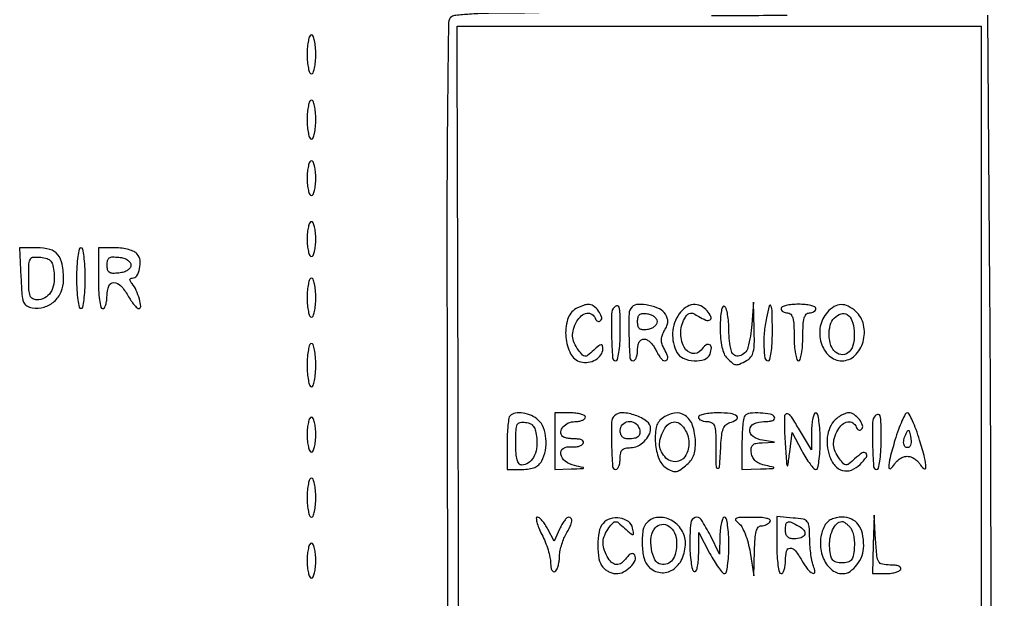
# Model space of a CAD drawing. Header units: millimetres. Extents: x 42961 to 43381, y 28224 to 28521.
# Drawn here: x 43046.49 to 43066.76, y 28338.35 to 28350.33 of the extents above; entities that cross this region are included whole.
import ezdxf

# ---------------------------------------------------------------- set-up
doc = ezdxf.new("R2010")
doc.units = ezdxf.units.MM

msp = doc.modelspace()

# ---------------------------------------------------------------- linework, layer by layer
for points in [[(43069.85, 28358.638), (43063.788, 28358.638), (43057.725, 28358.638), (43057.725, 28354.794, -0.001392), (43057.72, 28352.903, -0.005476), (43057.701, 28351.737, -0.004968), (43057.671, 28350.945, -0.097162), (43057.613, 28350.708, -0.085113), (43057.515, 28350.566, -0.145592), (43057.39, 28350.497, -0.050625), (43057.164, 28350.47, -0.003413), (43056.513, 28350.465, 0.006707), (43056.126, 28350.459, 0.009468), (43055.782, 28350.442, 0.006133), (43055.496, 28350.419, 0.119148), (43055.412, 28350.391, 0.253226), (43055.347, 28350.274, 0.000783), (43055.327, 28348.517, 0.002627), (43055.315, 28345.984, 0.000492), (43055.322, 28341.344), (43055.345, 28332.368)], [(43062.34, 28350.415, -0.001237), (43060.779, 28350.41, -0.001928)], [(43066.552, 28337.403, 0.000673), (43066.551, 28339.77, 0.000667), (43066.542, 28342.348, 0.00081), (43066.527, 28344.762), (43066.482, 28350.42)]]:
    msp.add_lwpolyline(points, format="xyb")
for points in [[(43066.347, 28341.394), (43066.347, 28332.593), (43060.959, 28332.593), (43055.57, 28332.593), (43055.558, 28338.004, 0.000041), (43055.552, 28340.324, 0.000033), (43055.546, 28342.822, 0.000033), (43055.54, 28345.131, 0.000084), (43055.535, 28346.806), (43055.525, 28350.196), (43060.936, 28350.196), (43066.347, 28350.196)], [(43052.426, 28349.612, 0.020945), (43052.433, 28349.457, 0.033738), (43052.453, 28349.327, 0.036969), (43052.481, 28349.232, 0.31052), (43052.516, 28349.208, 0.31052), (43052.551, 28349.232, 0.036969), (43052.58, 28349.327, 0.033738), (43052.6, 28349.457, 0.020945), (43052.606, 28349.612, 0.020945), (43052.6, 28349.767, 0.033738), (43052.58, 28349.898, 0.036969), (43052.551, 28349.992, 0.31052), (43052.516, 28350.016, 0.31052), (43052.481, 28349.992, 0.036969), (43052.453, 28349.898, 0.033738), (43052.433, 28349.767, 0.020945)], [(43052.426, 28348.265, 0.020945), (43052.433, 28348.11, 0.033738), (43052.453, 28347.98, 0.036969), (43052.481, 28347.885, 0.31052), (43052.516, 28347.861, 0.31052), (43052.551, 28347.885, 0.036969), (43052.58, 28347.98, 0.033738), (43052.6, 28348.11, 0.020945), (43052.606, 28348.265, 0.020945), (43052.6, 28348.42, 0.033738), (43052.58, 28348.55, 0.036969), (43052.551, 28348.645, 0.31052), (43052.516, 28348.669, 0.31052), (43052.481, 28348.645, 0.036969), (43052.453, 28348.55, 0.033738), (43052.433, 28348.42, 0.020945)], [(43052.426, 28347.053, 0.023598), (43052.433, 28346.915, 0.037669), (43052.453, 28346.799, 0.04382), (43052.482, 28346.716, 0.295869), (43052.516, 28346.693, 0.295869), (43052.551, 28346.716, 0.04382), (43052.58, 28346.799, 0.037669), (43052.6, 28346.915, 0.023598), (43052.606, 28347.053, 0.023598), (43052.6, 28347.19, 0.037669), (43052.58, 28347.306, 0.04382), (43052.551, 28347.389, 0.295869), (43052.516, 28347.412, 0.295869), (43052.482, 28347.389, 0.04382), (43052.453, 28347.306, 0.037669), (43052.433, 28347.19, 0.023598)], [(43052.426, 28345.795, 0.023598), (43052.433, 28345.657, 0.037669), (43052.453, 28345.541, 0.04382), (43052.482, 28345.458, 0.295869), (43052.516, 28345.436, 0.295869), (43052.551, 28345.458, 0.04382), (43052.58, 28345.541, 0.037669), (43052.6, 28345.657, 0.023598), (43052.606, 28345.795, 0.023598), (43052.6, 28345.933, 0.037669), (43052.58, 28346.049, 0.04382), (43052.551, 28346.132, 0.295869), (43052.516, 28346.154, 0.295869), (43052.482, 28346.132, 0.04382), (43052.453, 28346.049, 0.037669), (43052.433, 28345.933, 0.023598)], [(43046.517, 28345.009, 0.007651), (43046.539, 28344.647, 0.069645), (43046.572, 28344.493, 0.169208), (43046.637, 28344.415, 0.102101), (43046.751, 28344.374, 0.105585), (43046.996, 28344.391, 0.112583), (43047.206, 28344.507, 0.111016), (43047.347, 28344.704, 0.100366), (43047.397, 28344.95, 0.041903), (43047.37, 28345.274, 0.130636), (43047.28, 28345.472, 0.155041), (43047.114, 28345.58, 0.067204), (43046.851, 28345.616), (43046.491, 28345.616)], [(43047.666, 28344.987, 0.01259), (43047.673, 28344.739, 0.022889), (43047.692, 28344.538, 0.020168), (43047.72, 28344.387, 0.350432), (43047.756, 28344.358, 0.350432), (43047.793, 28344.387, 0.020168), (43047.82, 28344.538, 0.022889), (43047.84, 28344.739, 0.01259), (43047.846, 28344.987, 0.01259), (43047.84, 28345.234, 0.022889), (43047.82, 28345.436, 0.020168), (43047.793, 28345.586, 0.350432), (43047.756, 28345.616, 0.350432), (43047.72, 28345.586, 0.020168), (43047.692, 28345.436, 0.022889), (43047.673, 28345.234, 0.01259)], [(43048.116, 28344.987, 0.01259), (43048.122, 28344.739, 0.022889), (43048.141, 28344.538, 0.020168), (43048.169, 28344.387, 0.350432), (43048.205, 28344.358, 0.254951), (43048.24, 28344.377, 0.06271), (43048.269, 28344.437, 0.048861), (43048.289, 28344.524, 0.031626), (43048.295, 28344.628, -0.092357), (43048.332, 28344.825, -0.309636), (43048.435, 28344.895, -0.210462), (43048.577, 28344.833, -0.05632), (43048.726, 28344.628, 0.019123), (43048.79, 28344.525, 0.02626), (43048.856, 28344.438, 0.025086), (43048.915, 28344.374, 0.193333), (43048.952, 28344.359, 0.444165), (43048.991, 28344.401, 0.04306), (43048.963, 28344.555, 0.040863), (43048.899, 28344.734, 0.061538), (43048.812, 28344.875, -0.031743), (43048.777, 28344.925, -0.149042), (43048.768, 28344.959, -0.28435), (43048.782, 28344.979, -0.105052), (43048.817, 28344.987, 0.254619), (43048.91, 28345.038, 0.092543), (43048.969, 28345.182, 0.081928), (43048.977, 28345.355, 0.143506), (43048.92, 28345.485, 0.111005), (43048.854, 28345.536, 0.039419), (43048.742, 28345.578, 0.036352), (43048.606, 28345.606, 0.033244), (43048.464, 28345.616), (43048.116, 28345.616)], [(43047.201, 28345.093, -0.060849), (43047.195, 28344.865, -0.105362), (43047.129, 28344.689, -0.129935), (43047.009, 28344.578, -0.122267), (43046.847, 28344.538, -0.128899), (43046.761, 28344.56, -0.177616), (43046.709, 28344.621, -0.077133), (43046.684, 28344.743, -0.011744), (43046.679, 28344.993, -0.00852), (43046.684, 28345.284, -0.123298), (43046.712, 28345.383, -0.250661), (43046.777, 28345.423, -0.044569), (43046.926, 28345.419, -0.048112), (43047.056, 28345.391, -0.141546), (43047.132, 28345.341, -0.121159), (43047.176, 28345.252, -0.030887)], [(43048.789, 28345.256, -0.154584), (43048.771, 28345.2, -0.093669), (43048.721, 28345.151, -0.072136), (43048.642, 28345.114, -0.045313), (43048.542, 28345.093, -0.030541), (43048.413, 28345.086, -0.145046), (43048.343, 28345.108, -0.189807), (43048.307, 28345.16, -0.05926), (43048.295, 28345.256, -0.05926), (43048.307, 28345.353, -0.189807), (43048.343, 28345.405, -0.145046), (43048.413, 28345.426, -0.030541), (43048.542, 28345.419, -0.045313), (43048.642, 28345.399, -0.072136), (43048.721, 28345.362, -0.093669), (43048.771, 28345.313, -0.154584)], [(43052.426, 28344.583, 0.020945), (43052.433, 28344.428, 0.033738), (43052.453, 28344.297, 0.036969), (43052.481, 28344.203, 0.31052), (43052.516, 28344.179, 0.31052), (43052.551, 28344.203, 0.036969), (43052.58, 28344.297, 0.033738), (43052.6, 28344.428, 0.020945), (43052.606, 28344.583, 0.020945), (43052.6, 28344.738, 0.033738), (43052.58, 28344.868, 0.036969), (43052.551, 28344.963, 0.31052), (43052.516, 28344.987, 0.31052), (43052.481, 28344.963, 0.036969), (43052.453, 28344.868, 0.033738), (43052.433, 28344.738, 0.020945)], [(43060.959, 28343.966, 0.019038), (43060.967, 28343.741, 0.03574), (43060.994, 28343.561, 0.045307), (43061.038, 28343.424, 0.096612), (43061.1, 28343.332, 0.02205), (43061.211, 28343.23, 0.145631), (43061.28, 28343.2, 0.135273), (43061.356, 28343.211, 0.018083), (43061.503, 28343.284, 0.105018), (43061.592, 28343.358, 0.106426), (43061.642, 28343.462, 0.05594), (43061.663, 28343.629, 0.010746), (43061.66, 28343.935), (43061.644, 28344.493), (43061.611, 28344.029, -0.048722), (43061.531, 28343.554, -0.270846), (43061.354, 28343.38, -0.416651), (43061.19, 28343.479, -0.059908), (43061.138, 28343.909, 0.019058), (43061.132, 28344.081, 0.025914), (43061.112, 28344.235, 0.024736), (43061.083, 28344.357, 0.186738), (43061.048, 28344.403, 0.437088), (43061.011, 28344.393, 0.068499), (43060.983, 28344.312, 0.037016), (43060.964, 28344.169, 0.013637)], [(43057.982, 28344.357, 0.190659), (43057.807, 28344.133, 0.094374), (43057.77, 28343.768, 0.09712), (43057.87, 28343.424, 0.213144), (43058.079, 28343.256, 0.102314), (43058.235, 28343.248, 0.095282), (43058.386, 28343.301, 0.105297), (43058.495, 28343.401, 0.156028), (43058.534, 28343.523, 0.053872), (43058.526, 28343.594, 0.391229), (43058.5, 28343.612, 0.140658), (43058.454, 28343.591, 0.010107), (43058.346, 28343.498, -0.014115), (43058.223, 28343.393, -0.174086), (43058.166, 28343.373, -0.213059), (43058.115, 28343.396, -0.022358), (43058.032, 28343.501, -0.051813), (43057.945, 28343.65, -0.09219), (43057.911, 28343.787, -0.089926), (43057.929, 28343.93, -0.047346), (43057.998, 28344.095, -0.092851), (43058.09, 28344.209, -0.138175), (43058.205, 28344.262, -0.180718), (43058.31, 28344.241, -0.169715), (43058.379, 28344.156, 0.076562), (43058.4, 28344.118, 0.130241), (43058.428, 28344.096, 0.15914), (43058.459, 28344.093, 0.131406), (43058.489, 28344.109, 0.296005), (43058.509, 28344.189, 0.081485), (43058.445, 28344.308, 0.072724), (43058.338, 28344.412, 0.164453), (43058.231, 28344.445, 0.056946), (43058.182, 28344.438, 0.022086), (43058.116, 28344.418, 0.021524), (43058.046, 28344.39, 0.02492)], [(43058.773, 28344.388, 0.193173), (43058.714, 28344.249, 0.012283), (43058.715, 28343.798, 0.009829), (43058.736, 28343.343, 0.394915), (43058.803, 28343.28, 0.345347), (43058.839, 28343.309, 0.022017), (43058.867, 28343.449, 0.024301), (43058.887, 28343.636, 0.013867), (43058.893, 28343.864, 0.003511), (43058.89, 28344.253, 0.052715), (43058.874, 28344.388, 0.372822), (43058.835, 28344.417, 0.177851)], [(43059.137, 28344.392, 0.191557), (43059.075, 28344.25, 0.012859), (43059.074, 28343.799, 0.010308), (43059.094, 28343.344, 0.395497), (43059.162, 28343.28, 0.226478), (43059.197, 28343.297, 0.074992), (43059.226, 28343.346, 0.057076), (43059.246, 28343.419, 0.038131), (43059.252, 28343.505, -0.046972), (43059.261, 28343.599, -0.08998), (43059.288, 28343.67, -0.120808), (43059.332, 28343.714, -0.13664), (43059.389, 28343.729, -0.1326), (43059.449, 28343.713, -0.056806), (43059.515, 28343.664, -0.050694), (43059.578, 28343.591, -0.046624), (43059.628, 28343.505, 0.025934), (43059.672, 28343.419, 0.034577), (43059.722, 28343.346, 0.037004), (43059.77, 28343.295, 0.190598), (43059.805, 28343.28, 0.161505), (43059.857, 28343.298, 0.252814), (43059.876, 28343.339, 0.092221), (43059.857, 28343.417, 0.015841), (43059.789, 28343.554, -0.056962), (43059.753, 28343.643, -0.081518), (43059.745, 28343.728, -0.077611), (43059.764, 28343.814, -0.04675), (43059.811, 28343.907, 0.042626), (43059.859, 28344.002, 0.085781), (43059.877, 28344.084, 0.093378), (43059.866, 28344.162, 0.058198), (43059.826, 28344.246, 0.148389), (43059.706, 28344.351, 0.05337), (43059.487, 28344.423, 0.053353), (43059.264, 28344.446, 0.19778)], [(43060.11, 28344.248, 0.070707), (43060.017, 28344.064, 0.067539), (43059.976, 28343.858, 0.067473), (43059.992, 28343.649, 0.07032), (43060.064, 28343.454, 0.169571), (43060.197, 28343.331, 0.089291), (43060.419, 28343.279, 0.095124), (43060.634, 28343.309, 0.222654), (43060.748, 28343.419, 0.073683), (43060.777, 28343.548, 0.315315), (43060.738, 28343.612, 0.280652), (43060.659, 28343.602, 0.066645), (43060.563, 28343.502, -0.292929), (43060.381, 28343.431, -0.23501), (43060.212, 28343.563, -0.121234), (43060.146, 28343.88, -0.133555), (43060.239, 28344.179, -0.058507), (43060.292, 28344.244, -0.179882), (43060.344, 28344.267, -0.129294), (43060.409, 28344.254, -0.024814), (43060.515, 28344.195, 0.042886), (43060.664, 28344.12, 0.247122), (43060.749, 28344.128, 0.373789), (43060.767, 28344.193, 0.061871), (43060.691, 28344.311, 0.111639), (43060.556, 28344.414, 0.136077), (43060.4, 28344.44, 0.125831), (43060.244, 28344.382, 0.088092)], [(43061.913, 28344.167, 0.026514), (43061.868, 28343.858, 0.032342), (43061.86, 28343.565, 0.031021), (43061.883, 28343.334, 0.367523), (43061.946, 28343.28, 0.345347), (43061.982, 28343.309, 0.022017), (43062.01, 28343.449, 0.024301), (43062.03, 28343.636, 0.013867), (43062.036, 28343.864, 0.004456), (43062.032, 28344.292, 0.092526), (43062.007, 28344.417, 0.718905), (43061.971, 28344.415, 0.01603)], [(43062.216, 28344.358, 0.148195), (43062.226, 28344.324, 0.098894), (43062.255, 28344.295, 0.082425), (43062.299, 28344.275, 0.064853), (43062.351, 28344.268, -0.211442), (43062.415, 28344.24, -0.118311), (43062.457, 28344.164, -0.054498), (43062.479, 28344.021, -0.01212), (43062.485, 28343.774, 0.017105), (43062.492, 28343.585, 0.027868), (43062.512, 28343.426, 0.026982), (43062.54, 28343.307, 0.332234), (43062.575, 28343.28, 0.332234), (43062.61, 28343.307, 0.026982), (43062.639, 28343.426, 0.027868), (43062.658, 28343.585, 0.017105), (43062.665, 28343.774, -0.01212), (43062.671, 28344.021, -0.054498), (43062.694, 28344.164, -0.118311), (43062.735, 28344.24, -0.211442), (43062.8, 28344.268, 0.064853), (43062.851, 28344.275, 0.082425), (43062.895, 28344.295, 0.098894), (43062.924, 28344.324, 0.148195), (43062.934, 28344.358, 0.295869), (43062.912, 28344.393, 0.04382), (43062.829, 28344.422, 0.037669), (43062.713, 28344.441, 0.023598), (43062.575, 28344.448, 0.023598), (43062.437, 28344.441, 0.037669), (43062.321, 28344.422, 0.04382), (43062.238, 28344.393, 0.295869)], [(43063.173, 28344.284, 0.136392), (43063.026, 28343.99, 0.121664), (43063.043, 28343.649, 0.13633), (43063.211, 28343.382, 0.186592), (43063.473, 28343.28, 0.194616), (43063.74, 28343.388, 0.133121), (43063.909, 28343.672, 0.122537), (43063.919, 28344.022, 0.156276), (43063.758, 28344.299, 0.065838), (43063.602, 28344.407, 0.125464), (43063.455, 28344.44, 0.129862), (43063.312, 28344.399, 0.073135)], [(43059.656, 28344.089, -0.139711), (43059.641, 28344.035, -0.08408), (43059.597, 28343.985, -0.072525), (43059.531, 28343.946, -0.062417), (43059.454, 28343.925, -0.046777), (43059.355, 28343.921, -0.159873), (43059.295, 28343.943, -0.16992), (43059.262, 28343.996, -0.054436), (43059.252, 28344.089, -0.054436), (43059.262, 28344.182, -0.16992), (43059.295, 28344.234, -0.159873), (43059.355, 28344.257, -0.046777), (43059.454, 28344.252, -0.062417), (43059.531, 28344.231, -0.072525), (43059.597, 28344.192, -0.08408), (43059.641, 28344.142, -0.139711)], [(43063.725, 28343.901, -0.06689), (43063.712, 28343.646, -0.134905), (43063.625, 28343.467, -0.215811), (43063.49, 28343.406, -0.175157), (43063.339, 28343.46, -0.140903), (43063.245, 28343.597, -0.071012), (43063.208, 28343.805, -0.070692), (43063.231, 28344.016, -0.135235), (43063.314, 28344.163, -0.117125), (43063.454, 28344.25, -0.225703), (43063.583, 28344.234, -0.166296), (43063.679, 28344.112, -0.064818)], [(43052.426, 28343.191, 0.01883), (43052.433, 28343.018, 0.03053), (43052.453, 28342.873, 0.031449), (43052.481, 28342.767, 0.322437), (43052.516, 28342.742, 0.322437), (43052.551, 28342.767, 0.031449), (43052.58, 28342.873, 0.03053), (43052.6, 28343.018, 0.01883), (43052.606, 28343.191, 0.01883), (43052.6, 28343.363, 0.03053), (43052.58, 28343.508, 0.031449), (43052.551, 28343.614, 0.322437), (43052.516, 28343.64, 0.322437), (43052.481, 28343.614, 0.031449), (43052.453, 28343.508, 0.03053), (43052.433, 28343.363, 0.01883)], [(43052.426, 28341.754, 0.023598), (43052.433, 28341.616, 0.037669), (43052.453, 28341.5, 0.04382), (43052.482, 28341.417, 0.295869), (43052.516, 28341.394, 0.295869), (43052.551, 28341.417, 0.04382), (43052.58, 28341.5, 0.037669), (43052.6, 28341.616, 0.023598), (43052.606, 28341.754, 0.023598), (43052.6, 28341.891, 0.037669), (43052.58, 28342.007, 0.04382), (43052.551, 28342.09, 0.295869), (43052.516, 28342.113, 0.295869), (43052.482, 28342.09, 0.04382), (43052.453, 28342.007, 0.037669), (43052.433, 28341.891, 0.023598)], [(43056.618, 28342.143, 0.161051), (43056.594, 28342.096, 0.011119), (43056.575, 28341.947, 0.014928), (43056.562, 28341.764, 0.010625), (43056.558, 28341.559), (43056.558, 28341.035), (43056.869, 28341.035, 0.034784), (43057.015, 28341.045, 0.066819), (43057.128, 28341.077, 0.082407), (43057.212, 28341.131, 0.086353), (43057.273, 28341.209, 0.079099), (43057.348, 28341.426, 0.065038), (43057.36, 28341.671, 0.068696), (43057.309, 28341.897, 0.119756), (43057.202, 28342.054, 0.08017), (43057.061, 28342.146, 0.066291), (43056.888, 28342.196, 0.072499), (43056.726, 28342.197, 0.163098)], [(43057.546, 28341.619), (43057.546, 28341.035), (43057.883, 28341.046, 0.000977), (43058.115, 28341.054, 0.191401), (43058.136, 28341.063, 0.58989), (43058.133, 28341.074, 0.001805), (43057.95, 28341.114, -0.110977), (43057.758, 28341.202, -0.183642), (43057.666, 28341.352, -0.310337), (43057.717, 28341.469, -0.175686), (43057.875, 28341.502, 0.047794), (43057.953, 28341.499, 0.051751), (43058.029, 28341.511, 0.058014), (43058.091, 28341.536, 0.131885), (43058.127, 28341.57, 0.207635), (43058.132, 28341.607, 0.193519), (43058.109, 28341.638, 0.098389), (43058.053, 28341.658, 0.037154), (43057.97, 28341.664, -0.022874), (43057.884, 28341.668, -0.026464), (43057.803, 28341.68, -0.026941), (43057.736, 28341.697, -0.120668), (43057.702, 28341.718, -0.22194), (43057.668, 28341.809, -0.154406), (43057.711, 28341.912, -0.11472), (43057.821, 28341.994, -0.1036), (43057.959, 28342.023, 0.039889), (43058.042, 28342.03, 0.059158), (43058.111, 28342.049, 0.077805), (43058.159, 28342.079, 0.219522), (43058.174, 28342.113, 0.277684), (43058.154, 28342.148, 0.052312), (43058.082, 28342.176, 0.042582), (43057.98, 28342.196, 0.027026), (43057.86, 28342.203), (43057.546, 28342.203)], [(43058.773, 28342.143, 0.193173), (43058.714, 28342.004, 0.012283), (43058.715, 28341.553, 0.009829), (43058.736, 28341.098, 0.394915), (43058.803, 28341.035, 0.226478), (43058.837, 28341.052, 0.074992), (43058.867, 28341.101, 0.057076), (43058.886, 28341.174, 0.038131), (43058.893, 28341.26, -0.045424), (43058.903, 28341.373, -0.150302), (43058.937, 28341.439, -0.152288), (43059.002, 28341.474, -0.047029), (43059.114, 28341.484, 0.117459), (43059.252, 28341.517, 0.074723), (43059.388, 28341.613, 0.075502), (43059.487, 28341.743, 0.126501), (43059.522, 28341.876, 0.240388), (43059.444, 28342.027, 0.071303), (43059.208, 28342.152, 0.070156), (43058.941, 28342.206, 0.215143)], [(43059.757, 28342.087, 0.188112), (43059.636, 28341.898, 0.070587), (43059.619, 28341.577, 0.069335), (43059.692, 28341.257, 0.157276), (43059.845, 28341.065, 0.039492), (43059.957, 28341.004, 0.135683), (43060.038, 28340.991, 0.116673), (43060.122, 28341.021, 0.025615), (43060.245, 28341.111, 0.052324), (43060.344, 28341.21, 0.074516), (43060.407, 28341.317, 0.067664), (43060.44, 28341.445, 0.035418), (43060.447, 28341.61, 0.073207), (43060.388, 28341.945, 0.162625), (43060.234, 28342.15, 0.199314), (43060.013, 28342.197, 0.112907)], [(43060.509, 28342.113, 0.191087), (43060.523, 28342.079, 0.088204), (43060.562, 28342.049, 0.068025), (43060.62, 28342.03, 0.048028), (43060.689, 28342.023, -0.121127), (43060.784, 28342, -0.189559), (43060.838, 28341.937, -0.075661), (43060.863, 28341.806, -0.009307), (43060.869, 28341.514, 0.003601), (43060.872, 28341.091, 0.432423), (43060.908, 28341.058, 0.373206), (43060.946, 28341.097, 0.003529), (43060.971, 28341.522, -0.017129), (43060.99, 28341.74, -0.061957), (43061.023, 28341.875, -0.106447), (43061.077, 28341.957, -0.131523), (43061.156, 28342.002, 0.081763), (43061.297, 28342.065, 0.503615), (43061.301, 28342.132, 0.145727), (43061.171, 28342.188, 0.028636), (43060.914, 28342.203, 0.020945), (43060.759, 28342.196, 0.033738), (43060.628, 28342.176, 0.036969), (43060.533, 28342.148, 0.31052)], [(43061.467, 28342.143, 0.161051), (43061.444, 28342.096, 0.011119), (43061.425, 28341.947, 0.014928), (43061.412, 28341.764, 0.010625), (43061.408, 28341.559), (43061.408, 28341.035), (43061.789, 28341.046, 0.001669), (43062.028, 28341.053, 0.128115), (43062.065, 28341.064, 0.672973), (43062.062, 28341.078, 0.004599), (43061.902, 28341.114, -0.042926), (43061.777, 28341.151, -0.083626), (43061.689, 28341.205, -0.098624), (43061.633, 28341.278, -0.080471), (43061.603, 28341.373, -0.054717), (43061.6, 28341.477, -0.184555), (43061.629, 28341.538, -0.147384), (43061.696, 28341.572, -0.031312), (43061.828, 28341.587), (43062.081, 28341.601), (43061.834, 28341.638, -0.110946), (43061.636, 28341.715, -0.268831), (43061.57, 28341.852, -0.270064), (43061.655, 28341.976, -0.111381), (43061.862, 28342.023, 0.027979), (43061.968, 28342.029, 0.069343), (43062.044, 28342.048, 0.145541), (43062.08, 28342.078, 0.297719), (43062.081, 28342.113, 0.207905), (43061.992, 28342.175, 0.037153), (43061.786, 28342.2, 0.038073), (43061.576, 28342.195, 0.172151)], [(43062.298, 28342.166, 0.196032), (43062.284, 28342.133, 0.00502), (43062.284, 28341.972, 0.009952), (43062.289, 28341.78, 0.006541), (43062.301, 28341.559, 0.000657), (43062.331, 28341.156, 0.108395), (43062.343, 28341.114, 0.72286), (43062.357, 28341.116, 0.001838), (43062.393, 28341.394), (43062.443, 28341.799), (43062.646, 28341.417, 0.016787), (43062.73, 28341.271, 0.023919), (43062.815, 28341.147, 0.021464), (43062.891, 28341.055, 0.211731), (43062.936, 28341.035, 0.348832), (43062.971, 28341.063, 0.01967), (43062.998, 28341.207, 0.023253), (43063.018, 28341.395, 0.01415), (43063.024, 28341.619, 0.013867), (43063.018, 28341.847, 0.024301), (43062.998, 28342.034, 0.022017), (43062.97, 28342.174, 0.345347), (43062.934, 28342.203, 0.303081), (43062.9, 28342.179, 0.04014), (43062.871, 28342.091, 0.03557), (43062.851, 28341.967, 0.022191), (43062.844, 28341.821), (43062.843, 28341.439), (43062.614, 28341.821, 0.003366), (43062.458, 28342.078, 0.047184), (43062.393, 28342.164, 0.205766), (43062.346, 28342.185, 0.202343)], [(43063.367, 28342.09, 0.10111), (43063.248, 28341.948, 0.075871), (43063.179, 28341.754, 0.06947), (43063.168, 28341.533, 0.062174), (43063.216, 28341.307, 0.091948), (43063.328, 28341.112, 0.153089), (43063.486, 28341.012, 0.160246), (43063.668, 28341.022, 0.103059), (43063.847, 28341.139, 0.037354), (43063.977, 28341.29, 0.368338), (43063.971, 28341.367, 0.360099), (43063.893, 28341.376, 0.037059), (43063.735, 28341.253, -0.013971), (43063.612, 28341.148, -0.173822), (43063.555, 28341.128, -0.213523), (43063.504, 28341.151, -0.022315), (43063.42, 28341.256, -0.051813), (43063.333, 28341.404, -0.09219), (43063.3, 28341.542, -0.089926), (43063.317, 28341.684, -0.047346), (43063.387, 28341.849, -0.092851), (43063.478, 28341.964, -0.138175), (43063.594, 28342.017, -0.180718), (43063.699, 28341.996, -0.169715), (43063.768, 28341.911, 0.076562), (43063.788, 28341.873, 0.130241), (43063.817, 28341.851, 0.15914), (43063.848, 28341.848, 0.131406), (43063.878, 28341.864, 0.296161), (43063.898, 28341.944, 0.082822), (43063.833, 28342.063, 0.073134), (43063.724, 28342.168, 0.155612), (43063.614, 28342.203, 0.076319), (43063.563, 28342.195, 0.030498), (43063.498, 28342.17, 0.029306), (43063.429, 28342.133, 0.032663)], [(43064.162, 28342.143, 0.193173), (43064.103, 28342.004, 0.012283), (43064.104, 28341.553, 0.009829), (43064.125, 28341.098, 0.394915), (43064.192, 28341.035, 0.345347), (43064.228, 28341.063, 0.022017), (43064.256, 28341.204, 0.024301), (43064.275, 28341.391, 0.013867), (43064.282, 28341.619, 0.003511), (43064.279, 28342.008, 0.052715), (43064.263, 28342.142, 0.372822), (43064.223, 28342.171, 0.177851)], [(43064.568, 28341.641, 0.010618), (43064.466, 28341.275, 0.059453), (43064.44, 28341.074, 0.631424), (43064.481, 28341.053, 0.097998), (43064.562, 28341.148, -0.07353), (43064.608, 28341.208, -0.055652), (43064.674, 28341.259, -0.056229), (43064.749, 28341.293, -0.080157), (43064.82, 28341.305, -0.080157), (43064.892, 28341.293, -0.056229), (43064.967, 28341.259, -0.055652), (43065.033, 28341.208, -0.07353), (43065.079, 28341.148, 0.101135), (43065.162, 28341.051, 0.623934), (43065.206, 28341.073, 0.062174), (43065.18, 28341.279, 0.012035), (43065.077, 28341.641, 0.012692), (43065.005, 28341.856, 0.019652), (43064.93, 28342.038, 0.01471), (43064.861, 28342.178, 0.277559), (43064.82, 28342.203, 0.27923), (43064.78, 28342.178, 0.014844), (43064.712, 28342.038, 0.019767), (43064.639, 28341.856, 0.012751)], [(43057.17, 28341.68, -0.060433), (43057.165, 28341.463, -0.090733), (43057.104, 28341.284, -0.115335), (43056.998, 28341.168, -0.152108), (43056.861, 28341.125, -0.231728), (43056.805, 28341.153, -0.098981), (43056.766, 28341.23, -0.051656), (43056.744, 28341.366, -0.014723), (43056.737, 28341.58, -0.009195), (43056.742, 28341.855, -0.101748), (43056.768, 28341.961, -0.24511), (43056.827, 28342.005, -0.077157), (43056.939, 28342.007, -0.075557), (43057.039, 28341.977, -0.128946), (43057.105, 28341.921, -0.098233), (43057.146, 28341.829, -0.031946)], [(43059.281, 28341.897, -0.089922), (43059.301, 28341.795, -0.195448), (43059.272, 28341.721, -0.152441), (43059.192, 28341.677, -0.050372), (43059.058, 28341.664, -0.086866), (43058.988, 28341.676, -0.121151), (43058.936, 28341.711, -0.114358), (43058.904, 28341.768, -0.071747), (43058.893, 28341.843, -0.19131), (43058.94, 28341.962, -0.170968), (43059.058, 28342.023, -0.16252), (43059.194, 28341.998, -0.176115)], [(43060.245, 28341.835, -0.127036), (43060.313, 28341.554, -0.153421), (43060.228, 28341.297, -0.224276), (43060.041, 28341.194, -0.215945), (43059.839, 28341.27, -0.075043), (43059.746, 28341.395, -0.102711), (43059.708, 28341.529, -0.092054), (43059.724, 28341.678, -0.050191), (43059.794, 28341.849, -0.097328), (43059.896, 28341.974, -0.18274), (43060.018, 28342.016, -0.17513), (43060.14, 28341.967, -0.088793)], [(43064.873, 28341.507, -0.220948), (43064.811, 28341.484, -0.276564), (43064.763, 28341.52, -0.130073), (43064.748, 28341.615, -0.074943), (43064.778, 28341.727, -0.006675), (43064.825, 28341.83, -0.299388), (43064.844, 28341.842, -0.331063), (43064.861, 28341.829, -0.007526), (43064.887, 28341.724, -0.03472), (43064.898, 28341.657, -0.039523), (43064.899, 28341.593, -0.043304), (43064.891, 28341.539, -0.13795)], [(43052.426, 28340.451, 0.020945), (43052.433, 28340.296, 0.033738), (43052.453, 28340.166, 0.036969), (43052.481, 28340.071, 0.31052), (43052.516, 28340.047, 0.31052), (43052.551, 28340.071, 0.036969), (43052.58, 28340.166, 0.033738), (43052.6, 28340.296, 0.020945), (43052.606, 28340.451, 0.020945), (43052.6, 28340.606, 0.033738), (43052.58, 28340.737, 0.036969), (43052.551, 28340.832, 0.31052), (43052.516, 28340.856, 0.31052), (43052.481, 28340.832, 0.036969), (43052.453, 28340.737, 0.033738), (43052.433, 28340.606, 0.020945)], [(43057.274, 28339.692, -0.023159), (43057.344, 28339.538, -0.020084), (43057.403, 28339.372, -0.020567), (43057.443, 28339.217, -0.054189), (43057.456, 28339.102, 0.034898), (43057.462, 28339.015, 0.082179), (43057.482, 28338.952, 0.16368), (43057.511, 28338.923, 0.257444), (43057.546, 28338.925, 0.1372), (43057.581, 28338.962, 0.042167), (43057.61, 28339.035, 0.038634), (43057.631, 28339.125, 0.033922), (43057.639, 28339.222, -0.041359), (43057.649, 28339.331, -0.024125), (43057.679, 28339.458, -0.024003), (43057.721, 28339.584, -0.0371), (43057.77, 28339.688, 0.015436), (43057.861, 28339.86, 0.073613), (43057.895, 28339.965, 0.210172), (43057.881, 28340.022, 0.230408), (43057.83, 28340.047, 0.199182), (43057.793, 28340.032, 0.033468), (43057.743, 28339.975, 0.032168), (43057.69, 28339.895, 0.023601), (43057.642, 28339.8), (43057.529, 28339.554), (43057.4, 28339.8, 0.026244), (43057.344, 28339.895, 0.034032), (43057.282, 28339.975, 0.036243), (43057.224, 28340.032, 0.177385), (43057.182, 28340.047, 0.43172), (43057.16, 28340.024, 0.048917), (43057.172, 28339.943, 0.035508), (43057.211, 28339.828, 0.018717)], [(43058.539, 28339.919, 0.126861), (43058.456, 28339.743, 0.045988), (43058.429, 28339.465, 0.045966), (43058.454, 28339.187, 0.128993), (43058.536, 28339.012, 0.062282), (43058.59, 28338.961, 0.044178), (43058.661, 28338.919, 0.04457), (43058.738, 28338.889, 0.068735), (43058.808, 28338.88, 0.118046), (43058.96, 28338.916, 0.076848), (43059.108, 28339.022, 0.088334), (43059.2, 28339.153, 0.254051), (43059.194, 28339.26, 0.138227), (43059.161, 28339.29, 0.194637), (43059.122, 28339.293, 0.119431), (43059.077, 28339.266, 0.040726), (43059.026, 28339.208, -0.07156), (43058.92, 28339.099, -0.181221), (43058.815, 28339.067, -0.183), (43058.717, 28339.112, -0.073125), (43058.627, 28339.233, -0.047346), (43058.557, 28339.398, -0.089926), (43058.54, 28339.541, -0.09219), (43058.573, 28339.678, -0.051813), (43058.66, 28339.827, -0.023412), (43058.745, 28339.931, -0.218918), (43058.796, 28339.954, -0.167947), (43058.855, 28339.933, -0.012793), (43058.985, 28339.821, 0.003468), (43059.122, 28339.7, 0.183623), (43059.154, 28339.688, 0.454157), (43059.169, 28339.705, 0.010892), (43059.15, 28339.823, 0.193999), (43059.065, 28339.956, 0.115957), (43058.889, 28340.028, 0.10784), (43058.688, 28340.016, 0.15259)], [(43059.45, 28339.939, 0.157693), (43059.364, 28339.771, 0.049058), (43059.346, 28339.484, 0.049206), (43059.385, 28339.196, 0.138994), (43059.483, 28339.021, 0.165119), (43059.724, 28338.902, 0.179044), (43059.978, 28338.96, 0.145048), (43060.171, 28339.187, 0.104576), (43060.24, 28339.514, 0.1429), (43060.161, 28339.785, 0.1281), (43059.946, 28339.984, 0.140663), (43059.678, 28340.043, 0.181925)], [(43060.33, 28339.514, 0.015685), (43060.336, 28339.305, 0.022144), (43060.356, 28339.121, 0.019282), (43060.384, 28338.974, 0.199798), (43060.42, 28338.925, 0.407751), (43060.457, 28338.933, 0.082934), (43060.486, 28339.001, 0.042645), (43060.506, 28339.125, 0.016139), (43060.514, 28339.301), (43060.518, 28339.733), (43060.74, 28339.306, 0.015167), (43060.831, 28339.143, 0.022011), (43060.923, 28339.005, 0.018676), (43061.005, 28338.901, 0.220329), (43061.05, 28338.88, 0.348637), (43061.085, 28338.907, 0.0198), (43061.112, 28339.051, 0.023313), (43061.132, 28339.239, 0.014134), (43061.138, 28339.463, 0.013867), (43061.132, 28339.691, 0.024301), (43061.112, 28339.879, 0.022017), (43061.084, 28340.019, 0.345347), (43061.048, 28340.047, 0.300322), (43061.013, 28340.024, 0.039749), (43060.983, 28339.935, 0.035407), (43060.962, 28339.812, 0.022182), (43060.953, 28339.666), (43060.947, 28339.284), (43060.756, 28339.666, 0.02707), (43060.565, 28339.998, 0.348017), (43060.439, 28340.041, 0.292197), (43060.349, 28339.925, 0.022768)], [(43061.339, 28339.923, -0.106446), (43061.406, 28339.845, -0.030919), (43061.473, 28339.7, -0.028737), (43061.533, 28339.519, -0.02353), (43061.576, 28339.32), (43061.656, 28338.835), (43061.667, 28339.351, -0.012179), (43061.678, 28339.602, -0.048925), (43061.703, 28339.754, -0.099322), (43061.745, 28339.838, -0.231566), (43061.806, 28339.868, 0.061875), (43061.86, 28339.874, 0.051278), (43061.914, 28339.894, 0.053305), (43061.961, 28339.923, 0.08825), (43061.991, 28339.957, 0.410319), (43061.983, 28339.994, 0.085168), (43061.916, 28340.022, 0.042671), (43061.792, 28340.04, 0.015769), (43061.615, 28340.044, 0.00585), (43061.366, 28340.04, 0.096332), (43061.285, 28340.022, 0.48744), (43061.276, 28339.986, 0.066046)], [(43062.126, 28339.469, 0.013699), (43062.132, 28339.239, 0.024123), (43062.152, 28339.049, 0.021783), (43062.18, 28338.908, 0.345995), (43062.216, 28338.88, 0.254951), (43062.25, 28338.898, 0.06271), (43062.279, 28338.959, 0.048861), (43062.299, 28339.046, 0.031626), (43062.306, 28339.149, -0.056221), (43062.328, 28339.348, -0.349378), (43062.403, 28339.407, -0.232793), (43062.51, 28339.355, -0.035077), (43062.647, 28339.15, 0.034282), (43062.764, 28338.973, 0.11869), (43062.87, 28338.887, 0.567604), (43062.913, 28338.915, 0.091909), (43062.884, 28339.037, -0.055478), (43062.857, 28339.123, -0.014764), (43062.833, 28339.267, -0.014784), (43062.815, 28339.432, -0.014743), (43062.807, 28339.598, 0.013833), (43062.795, 28339.858, 0.150917), (43062.757, 28339.954, 0.183451), (43062.675, 28340.003, 0.022465), (43062.463, 28340.03), (43062.126, 28340.058)], [(43063.117, 28339.873, 0.109336), (43063.028, 28339.555, 0.103789), (43063.078, 28339.221, 0.120636), (43063.248, 28338.972, 0.185246), (43063.489, 28338.88, 0.15176), (43063.64, 28338.927, 0.080628), (43063.783, 28339.064, 0.074023), (43063.887, 28339.253, 0.087972), (43063.922, 28339.454, 0.054401), (43063.894, 28339.711, 0.108052), (43063.809, 28339.897, 0.130824), (43063.667, 28340.008, 0.100972), (43063.473, 28340.047, 0.048129), (43063.356, 28340.036, 0.065473), (43063.254, 28340.002, 0.073065), (43063.174, 28339.947, 0.083637)], [(43064.119, 28339.486), (43064.102, 28338.88), (43064.366, 28338.88, 0.031397), (43064.471, 28338.886, 0.037109), (43064.569, 28338.906, 0.040338), (43064.647, 28338.935, 0.146547), (43064.686, 28338.969, 0.293553), (43064.685, 28339.005, 0.14759), (43064.649, 28339.034, 0.070559), (43064.575, 28339.053, 0.028594), (43064.471, 28339.059, -0.046162), (43064.307, 28339.074, -0.21737), (43064.232, 28339.127, -0.109148), (43064.195, 28339.243, -0.008144), (43064.168, 28339.576), (43064.136, 28340.092)], [(43060.059, 28339.528, -0.047138), (43060.038, 28339.313, -0.106749), (43059.973, 28339.163, -0.151532), (43059.87, 28339.085, -0.135123), (43059.735, 28339.074, -0.232532), (43059.611, 28339.167, -0.077808), (43059.538, 28339.39, -0.072636), (43059.535, 28339.643, -0.14132), (43059.615, 28339.827, -0.192022), (43059.747, 28339.899, -0.179784), (43059.898, 28339.863, -0.137723), (43060.017, 28339.722, -0.109605)], [(43062.584, 28339.863, -0.095407), (43062.688, 28339.778, -0.274462), (43062.703, 28339.689, -0.228239), (43062.63, 28339.621, -0.07531), (43062.48, 28339.598, -0.077002), (43062.405, 28339.61, -0.12387), (43062.35, 28339.644, -0.121293), (43062.317, 28339.7, -0.072026), (43062.306, 28339.778, -0.038923), (43062.315, 28339.903, -0.286825), (43062.353, 28339.947, -0.18267), (43062.423, 28339.942, -0.016643)], [(43063.648, 28339.829, -0.092336), (43063.687, 28339.758, -0.03571), (43063.715, 28339.65, -0.033843), (43063.729, 28339.525, -0.035521), (43063.726, 28339.402, -0.027286), (43063.702, 28339.243, -0.125584), (43063.662, 28339.159, -0.16287), (43063.592, 28339.117, -0.05517), (43063.473, 28339.104, -0.05517), (43063.354, 28339.117, -0.16287), (43063.285, 28339.159, -0.125584), (43063.244, 28339.243, -0.027286), (43063.22, 28339.402, -0.060563), (43063.225, 28339.602, -0.070442), (43063.279, 28339.784, -0.087144), (43063.367, 28339.913, -0.201548), (43063.473, 28339.957, -0.125501), (43063.506, 28339.949, -0.034), (43063.553, 28339.92, -0.032172), (43063.602, 28339.878, -0.02853)], [(43052.426, 28339.149, 0.023598), (43052.433, 28339.011, 0.037669), (43052.453, 28338.895, 0.04382), (43052.482, 28338.812, 0.295869), (43052.516, 28338.79, 0.295869), (43052.551, 28338.812, 0.04382), (43052.58, 28338.895, 0.037669), (43052.6, 28339.011, 0.023598), (43052.606, 28339.149, 0.023598), (43052.6, 28339.287, 0.037669), (43052.58, 28339.403, 0.04382), (43052.551, 28339.486, 0.295869), (43052.516, 28339.508, 0.295869), (43052.482, 28339.486, 0.04382), (43052.453, 28339.403, 0.037669), (43052.433, 28339.287, 0.023598)]]:
    msp.add_lwpolyline(points, format="xyb", close=True)

doc.saveas('drawing.dxf')
